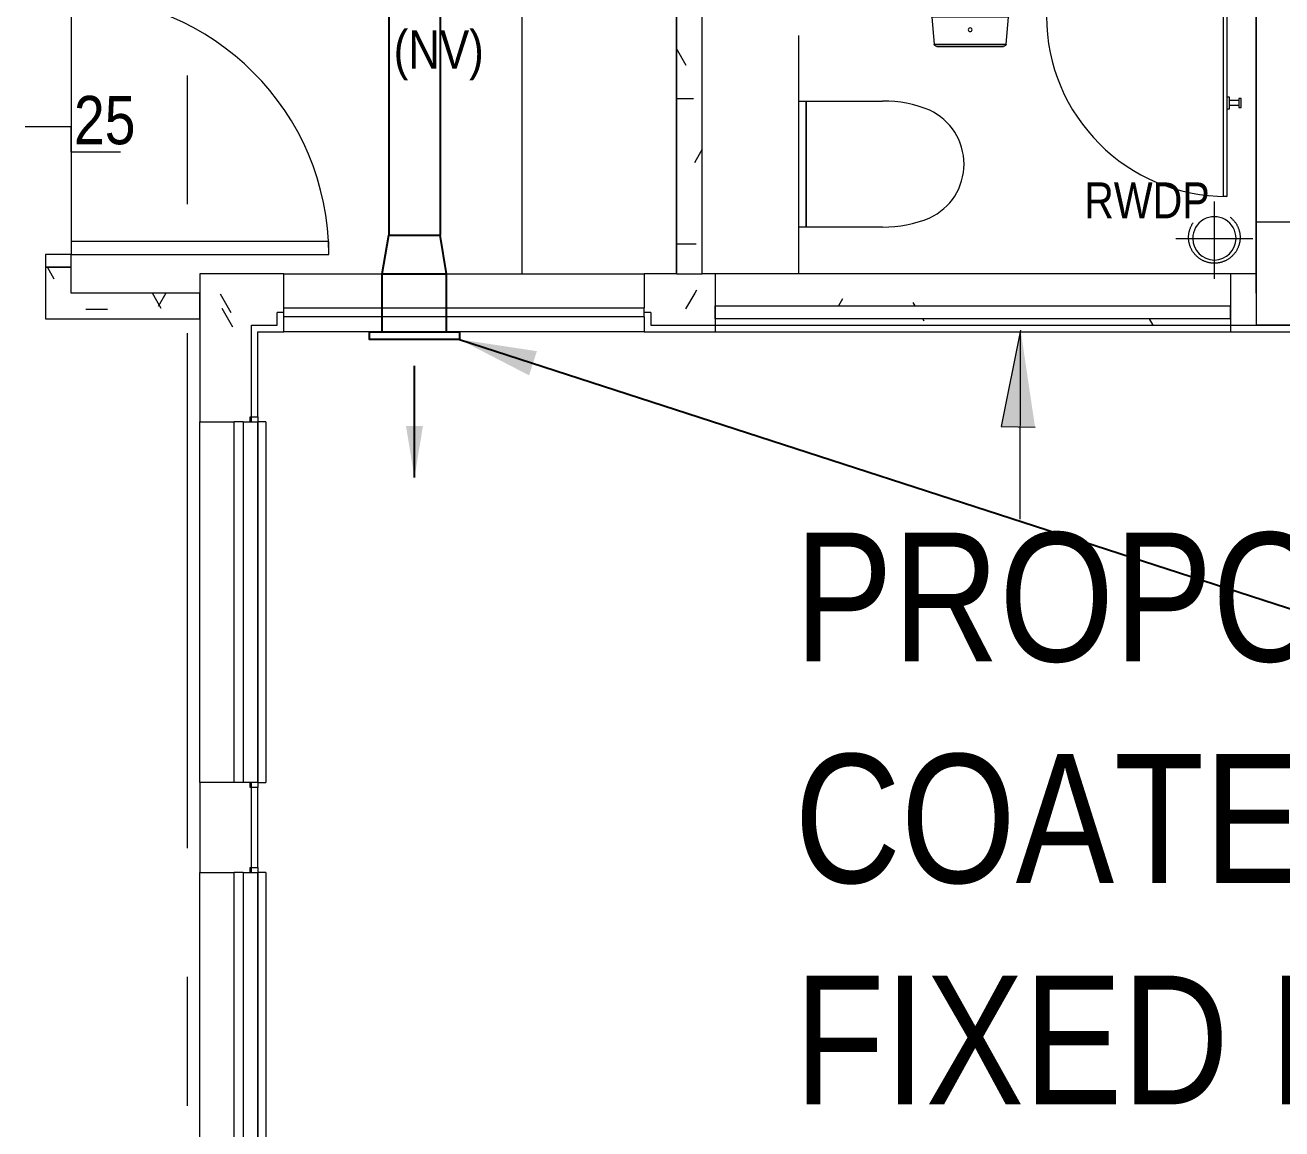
# Model space of a CAD drawing. Header units: millimetres. Extents: x 50620 to 404449, y -131543 to 97.
# Drawn here: x 362758 to 367637, y -91993 to -87708 of the extents above; entities that cross this region are included whole.
import ezdxf

# ---------------------------------------------------------------- set-up
doc = ezdxf.new("R2010")
doc.units = ezdxf.units.MM
doc.linetypes.add('IDA - Grid Line', pattern=[3500, 2000, -500, 500, -500])
doc.linetypes.add('IDA - Hidden 065', pattern=[537.5, 375, -162.5])
for name, color, linetype, lineweight in [('1599_DB_A_BLK2_HQ_R21-2ND STOREY 20230517--$0$A-_DOOR----_E', 8, 'Continuous', 9), ('1599_DB_A_BLK2_HQ_R21-2ND STOREY 20230517--$0$A-_FURT----_E', 8, 'Continuous', 9), ('1599_DB_A_BLK2_HQ_R21-2ND STOREY 20230517--$0$A-_GENM----_M', 8, 'Continuous', 9), ('1599_DB_A_BLK2_HQ_R21-2ND STOREY 20230517--$0$A-_WIND----_E', 8, 'Continuous', 9), ('1599_DB_A_BLK2_HQ_R21-2ND STOREY 20230517--$0$M-_SANIFIXR_E', 8, 'Continuous', 9), ('1599_DB_A_BLK2_HQ_R21-2ND STOREY 20230517--$0$S-_COLN----_E', 8, 'Continuous', 9), ('1599_DB_A_BLK2_HQ_R21-2ND STOREY 20230517--$0$S-_COLN----_E-1', 8, 'Continuous', 0), ('A-_ANOTTEXT_T', 8, 'Continuous', 0), ('A-_DETA----_E-2', 8, 'IDA - Hidden 065', 9), ('A-_DOOR----_E', 8, 'Continuous', 9), ('A-_FLOR----_E', 8, 'Continuous', 9), ('A-_ROOMNAME_A', 8, 'Continuous', 9), ('A-_WALL----_E', 8, 'Continuous', 9), ('A-_WALL----_E-1', 8, 'Continuous', 18), ('A-_WALL----_H-1', 8, 'Continuous', 9), ('A-_WALL----_H-2', 8, 'Continuous', 9), ('A-_WALLPRTN_E-1', 8, 'Continuous', 18), ('M-_ARCHI', 8, 'Continuous', 5), ('M-_WATR----_E', 7, 'Continuous', 9), ('M-ACMV_EAD', 4, 'Continuous', 25), ('M_ACMV_ANNOTATION', 7, 'Continuous', 20)]:
    doc.layers.add(name, color=color, linetype=linetype, lineweight=lineweight)
doc.layers.add('M-_WATR----_E-1', color=7, linetype='Continuous', lineweight=9, true_color=0x007f00)
doc.layers.add('S-_ANOTGRID_E-1', color=9, linetype='IDA - Grid Line', lineweight=5, true_color=0x808080)
doc.styles.add('Arial Narrow_2', font='ARIALN.TTF', dxfattribs={"height": 90})
doc.styles.add('Arial Narrow_4', font='ARIALN.TTF', dxfattribs={"height": 375})
doc.styles.get("Standard").update_dxf_attribs({"font": 'arial.ttf'})
doc.dimstyles.get("Standard").update_dxf_attribs({"dimtxt": 200, "dimasz": 150, "dimexe": 0.18, "dimexo": 0.0625, "dimgap": 10, "dimtad": 1, "dimtih": 1, "dimtoh": 1, "dimdec": 0, "dimzin": 0, "dimdsep": 46, "dimtxsty": 'Standard', "dimcen": 0.09, "dimclrd": 256, "dimclre": 256, "dimclrt": 256, "dimadec": 0, "dimazin": 0, "dimtfac": 1, "dimtdec": 0, "dimtofl": 0, "dimtmove": 0, "dimatfit": 3, "dimfxl": 1, "dimtolj": 1, "dimtzin": 0, "dimarcsym": 1})
pattern_1 = [(360, (102886.37, 38752.37), (1016, 254), [83.82, -678.18, 83.82, -678.18, -4064]), (360, (102886.37, 38752.37), (1016, 254), [-1524, 83.82, -1440.18, 83.82, -678.18, -1778]), (360, (102886.37, 38752.37), (1016, 254), [-3810, 83.82, -424.18, 83.82, -1186.18]), (120, (103267.37, 38879.37), (-727.97045, 752.8818), [83.82, -678.18, 83.82, -678.18, -4064]), (120, (103267.37, 38879.37), (-727.97045, 752.8818), [-1524, 83.82, -1440.18, 83.82, -678.18, -1778]), (120, (103267.37, 38879.37), (-727.97045, 752.8818), [-3810, 83.82, -424.18, 83.82, -1186.18]), (240, (103394.37, 39387.37), (-288.02955, -1006.8818), [83.82, -678.18, 83.82, -678.18, -4064]), (240, (103394.37, 39387.37), (-288.02955, -1006.8818), [-1524, 83.82, -1440.18, 83.82, -678.18, -1778]), (240, (103394.37, 39387.37), (-288.02955, -1006.8818), [-3810, 83.82, -424.18, 83.82, -1186.18])]
pattern_2 = [(6e-11, (-28420.7, -3975.34), (1016, 254), [83.82, -678.18, 83.82, -678.18, -4064]), (6e-11, (-28420.7, -3975.34), (1016, 254), [-1524, 83.82, -1440.18, 83.82, -678.18, -1778]), (6e-11, (-28420.7, -3975.34), (1016, 254), [-3810, 83.82, -424.18, 83.82, -1186.18]), (120, (-28039.7, -3848.34), (-727.9705, 752.8818), [83.82, -678.18, 83.82, -678.18, -4064]), (120, (-28039.7, -3848.34), (-727.9705, 752.8818), [-1524, 83.82, -1440.18, 83.82, -678.18, -1778]), (120, (-28039.7, -3848.34), (-727.9705, 752.8818), [-3810, 83.82, -424.18, 83.82, -1186.18]), (240, (-27912.7, -3340.34), (-288.0295, -1006.8818), [83.82, -678.18, 83.82, -678.18, -4064]), (240, (-27912.7, -3340.34), (-288.0295, -1006.8818), [-1524, 83.82, -1440.18, 83.82, -678.18, -1778]), (240, (-27912.7, -3340.34), (-288.0295, -1006.8818), [-3810, 83.82, -424.18, 83.82, -1186.18])]

# ---------------------------------------------------------------- blocks, each defined once
blk = doc.blocks.new('IDA - F - Single - Swing - 1100L X 2200H - B2-TD01-3240950-BLK 2 2ND STOREY PLAN')
at = {"layer": 'A-_DOOR----_E'}
for p, q in [((500, 1050), (450, 1050)), ((450, 1050), (450, 50)), ((500, 50), (500, 1050)), ((-500, 50), (-550, 50)), ((-550, 50), (-550, -50)), ((-500, -50), (-500, 50)), ((450, 50), (500, 50)), ((550, 50), (500, 50)), ((500, 50), (500, -50)), ((550, -50), (550, 50)), ((-550, -50), (-500, -50)), ((500, -50), (550, -50))]:
    blk.add_line(p, q, dxfattribs=at)
blk.add_arc((500, 50), 1000, 90, 180, dxfattribs=at)
blk = doc.blocks.new('1599_DB_A_BLK2_HQ_R21-2ND STOREY 20230517--$0$IDA - Casement w Top Hung - 2 Panels - 1400L X 1800H - B2-AW01-3561309-LINKVIEW_BLK2_2ND STOREY')
at = {"layer": '1599_DB_A_BLK2_HQ_R21-2ND STOREY 20230517--$0$A-_WIND----_E'}
for p, q in [((-700, 17.5), (700, 17.5)), ((-700, 17.5), (-700, -17.5)), ((700, 17.5), (700, -17.5)), ((700, -17.5), (-700, -17.5))]:
    blk.add_line(p, q, dxfattribs=at)
blk = doc.blocks.new('1599_DB_A_BLK2_HQ_R21-2ND STOREY 20230517--$0$IDA - Louver - Array Panels - 2 Panels - 2000L X 1000H - B2-AW03-3859608-LINKVIEW_BLK2_2ND STOREY')
at = {"layer": '1599_DB_A_BLK2_HQ_R21-2ND STOREY 20230517--$0$A-_WIND----_E'}
for p, q in [((-1000, 25), (1000, 25)), ((-1000, 25), (-1000, -25)), ((1000, 25), (1000, -25)), ((1000, -25), (-1000, -25))]:
    blk.add_line(p, q, dxfattribs=at)
blk = doc.blocks.new('1599_DB_A_BLK2_HQ_R21-2ND STOREY 20230517--$0$IDA - Rectangle Column - 200W X 400D-V19-LINKVIEW_BLK2_2ND STOREY')
at = {"layer": '1599_DB_A_BLK2_HQ_R21-2ND STOREY 20230517--$0$S-_COLN----_E'}
h = blk.add_hatch(dxfattribs=at)
h.set_pattern_fill('FP_11', color=256, style=0, pattern_type=2)
h.set_pattern_definition([(50, (-11070.7, 56699.7), (1821.84, -159.39), [190.5, -2095.5]), (355, (-11070.7, 56699.7), (-352.43, 1910.57), [152.4, -1676.4]), (100.451, (-10918.9, 56686.4), (1469.426, 1751.166), [161.9, -1780.9]), (46.184, (-11070.7, 57207.7), (2710.79, -420.43), [285.75, -3143.25]), (96.636, (-10844.8, 57172.6), (2374.03, 2474.28), [242.85, -2671.35]), (351.184, (-11070.7, 57207.7), (2374.05, 2474.25), [228.6, -2514.6]), (21, (-10816.7, 57080.7), (1516.143, -1022.652), [190.5, -2095.5]), (326, (-10816.7, 57080.7), (618.02, 1841.88), [152.4, -1676.4]), (71.451, (-10690.4, 56995.4), (2134.17, 819.21), [161.9, -1780.9]), (37.5, (-11070.7, 56699.66), (30.886, 845.5504), [83.82, -1572.26, 83.82, -1617.98, -1682.75]), (37.5, (-11070.7, 56699.66), (30.886, 845.5504), [-3357.88, 83.82, -1598.93]), (7.5, (-11070.7, 56699.7), (668.197, 1001.806), [83.82, -886.46, 83.82, -1534.16, -641.35]), (7.5, (-11070.7, 56699.7), (668.197, 1001.806), [-2588.26, 83.82, -557.53]), (327.5, (-11637.1, 56699.66), (1355.909, -57.2896), [83.82, -551.18, 83.82, -1897.38, -2628.9]), (327.5, (-11637.1, 56699.66), (1355.909, -57.2896), [-2616.2, 83.82, -2545.08]), (317.5, (-11891.1, 56699.7), (1481.293, 254.266), [83.82, -741.68, 83.82, -1231.9, -1866.9]), (317.5, (-11891.1, 56699.7), (1481.293, 254.266), [-2141.22, 83.82, -1783.08])])
h.paths.add_polyline_path([(-100, -200), (100, -200), (100, 200), (-100, 200), (-100, 41.2)], flags=0)
at = {"layer": '1599_DB_A_BLK2_HQ_R21-2ND STOREY 20230517--$0$S-_COLN----_E-1'}
for p, q in [((100, 200), (-100, 200)), ((-100, 200), (-100, -200)), ((100, -200), (100, 200)), ((-100, -200), (100, -200))]:
    blk.add_line(p, q, dxfattribs=at)
blk = doc.blocks.new('1599_DB_A_BLK2_HQ_R21-2ND STOREY 20230517--$0$IDA - WC - Floor Mount wo Tank - MS980CMG-V14-LINKVIEW_BLK2_2ND STOREY')
at = {"layer": '1599_DB_A_BLK2_HQ_R21-2ND STOREY 20230517--$0$M-_SANIFIXR_E'}
for p, q in [((-245.6, -333.3), (-245.6, -8.1)), ((243.7, -8.1), (243.7, -333.3)), ((-244.4, -304.5), (-244.4, -305.3)), ((243.1, -304.5), (-244.4, -304.5)), ((-244.4, -305.3), (243.1, -305.3)), ((243.1, -305.3), (243.1, -304.5))]:
    blk.add_line(p, q, dxfattribs=at)
for centre, radius, start, end in [((-0.9, 77.1), 230.7, 24.9793, 155.0207), ((224.9, -4.8), 470.5, 157.5961, 180.3984), ((-226.8, -4.8), 470.5, 359.6016, 22.4039)]:
    blk.add_arc(centre, radius, start, end, dxfattribs=at)
blk = doc.blocks.new('1599_DB_A_BLK2_HQ_R21-2ND STOREY 20230517--$0$IDA - Toilet Roll Holder - Jumbo - IDA - Toilet Roll Holder - Jumbo-2952152-LINKVIEW_BLK2_2ND STOREY')
at = {"layer": '1599_DB_A_BLK2_HQ_R21-2ND STOREY 20230517--$0$A-_FURT----_E'}
for p, q in [((-152.2, 0), (-148.7, -3.5)), ((-148.7, -3.5), (-139.5, -107.9)), ((0, -3.5), (-147.2, -3.5)), ((147.2, -3.5), (0, -3.5)), ((139.5, -107.9), (148.7, -3.5)), ((148.7, -3.5), (152.2, 0)), ((-138.1, -107.9), (0, -107.9)), ((0, -107.9), (138.1, -107.9))]:
    blk.add_line(p, q, dxfattribs=at)
for points in [[(-128.8, -117), (-129.2, -117), (-129.6, -117), (-130.1, -116.9), (-130.5, -116.9), (-130.9, -116.8), (-131.4, -116.7), (-131.8, -116.6), (-132.2, -116.4), (-132.6, -116.3), (-133, -116.1), (-133.4, -116), (-133.8, -115.8), (-134.2, -115.6), (-134.6, -115.3), (-134.9, -115.1), (-135.3, -114.8), (-135.6, -114.6), (-136, -114.3), (-136.3, -114), (-136.6, -113.7), (-136.9, -113.4), (-137.2, -113), (-137.5, -112.7), (-137.7, -112.3), (-138, -112), (-138.2, -111.6), (-138.4, -111.2), (-138.6, -110.8), (-138.8, -110.4), (-139, -110), (-139.1, -109.6), (-139.2, -109.2), (-139.4, -108.8), (-139.5, -108.3), (-139.5, -107.9)], [(0, -117), (-5.1, -117), (-10.3, -117), (-15.4, -117), (-20.5, -117), (-25.6, -117), (-30.6, -117), (-35.6, -117), (-40.5, -117), (-45.4, -117), (-50.1, -117), (-54.8, -117), (-59.5, -117), (-64, -117), (-68.4, -117), (-72.7, -117), (-76.9, -117), (-81, -117), (-84.9, -117), (-88.7, -117), (-92.4, -117), (-95.9, -117), (-99.2, -117), (-102.4, -117), (-105.5, -117), (-108.3, -117), (-111, -117), (-113.6, -117), (-115.9, -117), (-118, -117), (-120, -117), (-121.8, -117), (-123.3, -117), (-124.7, -117), (-125.9, -117), (-126.9, -117), (-127.7, -117), (-128.2, -117), (-128.6, -117), (-128.7, -117), (-128.8, -117)], [(-128.8, -117), (-128.6, -117), (-128.3, -117), (-127.8, -117), (-127.1, -117), (-126.2, -117), (-125.1, -117), (-123.7, -117), (-122.2, -117), (-120.5, -117), (-118.6, -117), (-116.5, -117), (-114.2, -117), (-111.7, -117), (-109.1, -117), (-106.3, -117), (-103.3, -117), (-100.1, -117), (-96.8, -117), (-93.3, -117), (-89.7, -117), (-85.9, -117), (-82, -117), (-78, -117), (-73.8, -117), (-69.6, -117), (-65.2, -117), (-60.7, -117), (-56.1, -117), (-51.4, -117), (-46.7, -117), (-41.8, -117), (-36.9, -117), (-32, -117), (-26.9, -117), (-21.9, -117), (-16.8, -117), (-11.7, -117), (-6.5, -117), (-1.4, -117), (0, -117)], [(0, -117), (5.1, -117), (10.3, -117), (15.4, -117), (20.5, -117), (25.6, -117), (30.6, -117), (35.6, -117), (40.5, -117), (45.4, -117), (50.1, -117), (54.8, -117), (59.5, -117), (64, -117), (68.4, -117), (72.7, -117), (76.9, -117), (81, -117), (84.9, -117), (88.7, -117), (92.4, -117), (95.9, -117), (99.2, -117), (102.4, -117), (105.5, -117), (108.3, -117), (111, -117), (113.6, -117), (115.9, -117), (118, -117), (120, -117), (121.8, -117), (123.3, -117), (124.7, -117), (125.9, -117), (126.9, -117), (127.7, -117), (128.2, -117), (128.6, -117), (128.7, -117), (128.8, -117)], [(128.8, -117), (128.6, -117), (128.3, -117), (127.8, -117), (127.1, -117), (126.2, -117), (125.1, -117), (123.7, -117), (122.2, -117), (120.5, -117), (118.6, -117), (116.5, -117), (114.2, -117), (111.7, -117), (109.1, -117), (106.3, -117), (103.3, -117), (100.1, -117), (96.8, -117), (93.3, -117), (89.7, -117), (85.9, -117), (82, -117), (78, -117), (73.8, -117), (69.6, -117), (65.2, -117), (60.7, -117), (56.1, -117), (51.4, -117), (46.7, -117), (41.8, -117), (36.9, -117), (32, -117), (26.9, -117), (21.9, -117), (16.8, -117), (11.7, -117), (6.5, -117), (1.4, -117), (0, -117)], [(139.5, -107.9), (139.5, -108.4), (139.4, -108.8), (139.2, -109.2), (139.1, -109.6), (138.9, -110.1), (138.8, -110.5), (138.6, -110.9), (138.4, -111.2), (138.2, -111.6), (137.9, -112), (137.7, -112.4), (137.4, -112.7), (137.2, -113.1), (136.9, -113.4), (136.6, -113.7), (136.3, -114), (135.9, -114.3), (135.6, -114.6), (135.3, -114.9), (134.9, -115.1), (134.5, -115.3), (134.2, -115.6), (133.8, -115.8), (133.4, -116), (133, -116.2), (132.6, -116.3), (132.2, -116.5), (131.7, -116.6), (131.3, -116.7), (130.9, -116.8), (130.5, -116.9), (130, -116.9), (129.6, -117), (129.1, -117), (128.8, -117)]]:
    blk.add_lwpolyline(points, dxfattribs=at)
for start, end in [(360, 180), (180, 360)]:
    blk.add_arc((0, -52.6), 7.38, start, end, dxfattribs=at)
blk = doc.blocks.new('1599_DB_A_BLK2_HQ_R21-2ND STOREY 20230517--$0$GM_PartitionDoor - GM_PartitionDoor-2969962-LINKVIEW_BLK2_2ND STOREY')
at = {"layer": '1599_DB_A_BLK2_HQ_R21-2ND STOREY 20230517--$0$A-_GENM----_M'}
for p, q in [((337, -13), (350, -13)), ((337, -713), (337, -13)), ((350, -13), (350, -713)), ((350, -326.2), (358.9, -326.2)), ((350, -326.2), (350, -373.8)), ((358.9, -326.2), (358.9, -373.8)), ((396, -340.5), (358.9, -340.5)), ((404.9, -332.5), (396, -332.5)), ((396, -332.5), (396, -367.5)), ((404.9, -367.5), (404.9, -332.5)), ((358.9, -373.8), (350, -373.8)), ((396, -359.5), (358.9, -359.5)), ((396, -367.5), (404.9, -367.5)), ((350, -713), (337, -713))]:
    blk.add_line(p, q, dxfattribs=at)
blk.add_arc((350, -13), 700, 180, 270, dxfattribs=at)
blk = doc.blocks.new('1599_DB_A_BLK2_HQ_R21-2ND STOREY 20230517--$0$IDA - F - Single - Swing - 1100L X 2200H - B2-TD01-3240950-LINKVIEW_BLK2_2ND STOREY')
at = {"layer": '1599_DB_A_BLK2_HQ_R21-2ND STOREY 20230517--$0$A-_DOOR----_E'}
for p, q in [((500, 1050), (450, 1050)), ((450, 1050), (450, 50)), ((500, 50), (500, 1050)), ((-500, 50), (-550, 50)), ((-500, -50), (-500, 50)), ((450, 50), (500, 50)), ((550, 50), (500, 50)), ((500, 50), (500, -50)), ((-550, -50), (-500, -50)), ((500, -50), (550, -50))]:
    blk.add_line(p, q, dxfattribs=at)
blk.add_arc((500, 50), 1000, 90, 180, dxfattribs=at)
blk = doc.blocks.new('1599_DB_A_BLK2_HQ_R21-2ND STOREY 20230517--$0$Wall Motif - Type 1-2673956-LINKVIEW_BLK2_2ND STOREY')
at = {"layer": '1599_DB_A_BLK2_HQ_R21-2ND STOREY 20230517--$0$A-_GENM----_M'}
for p, q in [((-575, -75), (825, -75)), ((-575, -75), (-575, -105)), ((825, -105), (825, -75)), ((825, -105), (-575, -105))]:
    blk.add_line(p, q, dxfattribs=at)
blk = doc.blocks.new('1599_DB_A_BLK2_HQ_R21-2ND STOREY 20230517--$0$IDA - Casement w Top Hung - 2 Panels - 1400L X 1800H - B2-AW01-3560472-LINKVIEW_BLK2_2ND STOREY')
at = {"layer": '1599_DB_A_BLK2_HQ_R21-2ND STOREY 20230517--$0$A-_WIND----_E'}
for p, q in [((-700, 17.5), (700, 17.5)), ((-700, 17.5), (-700, -17.5)), ((700, 17.5), (700, -17.5)), ((700, -17.5), (-700, -17.5))]:
    blk.add_line(p, q, dxfattribs=at)
blk = doc.blocks.new('1599_DB_A_BLK2_HQ_R21-2ND STOREY 20230517--$0$IDA - Casement w Top Hung - 2 Panels - 1400L X 1800H - B2-AW01-3560558-LINKVIEW_BLK2_2ND STOREY')
at = {"layer": '1599_DB_A_BLK2_HQ_R21-2ND STOREY 20230517--$0$A-_WIND----_E'}
for p, q in [((-700, 17.5), (700, 17.5)), ((-700, 17.5), (-700, -17.5)), ((700, 17.5), (700, -17.5)), ((700, -17.5), (-700, -17.5))]:
    blk.add_line(p, q, dxfattribs=at)
blk = doc.blocks.new('ARCHI 2ND_2024 09 11')
at = {"layer": '1599_DB_A_BLK2_HQ_R21-2ND STOREY 20230517--$0$S-_COLN----_E', "lineweight": 5}
h = blk.add_hatch(dxfattribs=at)
h.set_pattern_fill('FP_3', color=8, style=0, pattern_type=2)
h.set_pattern_definition(pattern_2)
h.paths.add_polyline_path([(-19700, -60750), (-19600, -60750), (-19600, -56750), (-19700, -56750), (-19700, -60633.8)], flags=0)
h = blk.add_hatch(dxfattribs=at)
h.set_pattern_fill('FP_7', color=8, style=0, pattern_type=2)
h.set_pattern_definition([(270, (-19650, -56950), (300, 3e-10), []), (6e-11, (-19650, -56950), (-3e-10, 300), [])])
h.paths.add_polyline_path([(-19225, -60493.6), (-19196.2, -60493.1), (-19197, -60005.5), (-19197, -60005.6), (-19197, -60493.1)], flags=0)
h = blk.add_hatch(dxfattribs=at)
h.set_pattern_fill('FP_3', color=8, style=0, pattern_type=2)
h.set_pattern_definition([(6e-11, (-28495.7, -3900.34), (1016, 254), [83.82, -678.18, 83.82, -678.18, -4064]), (6e-11, (-28495.7, -3900.34), (1016, 254), [-1524, 83.82, -1440.18, 83.82, -678.18, -1778]), (6e-11, (-28495.7, -3900.34), (1016, 254), [-3810, 83.82, -424.18, 83.82, -1186.18]), (120, (-28114.7, -3773.34), (-727.9705, 752.8818), [83.82, -678.18, 83.82, -678.18, -4064]), (120, (-28114.7, -3773.34), (-727.9705, 752.8818), [-1524, 83.82, -1440.18, 83.82, -678.18, -1778]), (120, (-28114.7, -3773.34), (-727.9705, 752.8818), [-3810, 83.82, -424.18, 83.82, -1186.18]), (240, (-27987.7, -3265.34), (-288.0295, -1006.8818), [83.82, -678.18, 83.82, -678.18, -4064]), (240, (-27987.7, -3265.34), (-288.0295, -1006.8818), [-1524, 83.82, -1440.18, 83.82, -678.18, -1778]), (240, (-27987.7, -3265.34), (-288.0295, -1006.8818), [-3810, 83.82, -424.18, 83.82, -1186.18])])
h.paths.add_polyline_path([(-21457.7, -61175), (-21430, -61175), (-21430, -61155), (-21425, -61155), (-21426.6, -60675), (-21550, -60675), (-21550, -61175), (-21492.7, -61175)], flags=0)
h = blk.add_hatch(dxfattribs=at)
h.set_pattern_fill('FP_3', color=8, style=0, pattern_type=2)
h.set_pattern_definition(pattern_2)
h.paths.add_polyline_path([(-21802.6, -60850), (-21475, -60850), (-21475, -60750), (-22150, -60750), (-22150, -60850)], flags=0)
h = blk.add_hatch(dxfattribs=at)
h.set_pattern_fill('FP_3', color=8, style=0, pattern_type=2)
h.set_pattern_definition(pattern_2)
h.paths.add_polyline_path([(-21325, -60875), (-21250, -60875), (-21250, -60825), (-21225, -60825), (-21225, -60750), (-21350, -60750), (-21350, -60875)], flags=0)
h = blk.add_hatch(dxfattribs=at)
h.set_pattern_fill('FP_3', color=8, style=0, pattern_type=2)
h.set_pattern_definition(pattern_2)
h.paths.add_polyline_path([(-18645.5, -60875), (-17450, -60875), (-17450, -60750), (-19825, -60750), (-19825, -60825), (-19800, -60825), (-19800, -60875), (-19096.5, -60875)], flags=0)
h.paths.add_polyline_path([(-17743.5, -60850), (-19550, -60850), (-19547.6, -60800), (-17550, -60800), (-17550, -60850), (-17600, -60850)], flags=0)
at = {"layer": 'A-_ANOTTEXT_T', "lineweight": 5}
blk.add_hatch(color=8, dxfattribs=at).paths.add_polyline_path([(-18364, -60894.3), (-18440.3, -61267.4), (-18308.1, -61271)])
at = {"layer": 'A-_WALL----_H-1', "lineweight": 5}
h = blk.add_hatch(dxfattribs=at)
h.set_pattern_fill('FP_3', color=256, style=0, pattern_type=2)
h.set_pattern_definition(pattern_1)
h.paths.add_polyline_path([(-19700, -60750), (-19600, -60750), (-19600, -56750), (-19700, -56750), (-19700, -60265.4)])
h = blk.add_hatch(dxfattribs=at)
h.set_pattern_fill('FP_3', color=256, style=0, pattern_type=2)
h.set_pattern_definition(pattern_1)
h.paths.add_polyline_path([(-22100, -60750), (-22050, -60750), (-22050, -60650), (-22150, -60650), (-22150, -60750), (-22138.7, -60750)])
h.paths.add_polyline_path([(-22050, -59550), (-22050, -58000), (-22150, -58000), (-22150, -59550), (-22100, -59550)])
h = blk.add_hatch(dxfattribs=at)
h.set_pattern_fill('FP_3', color=256, style=0, pattern_type=2)
h.set_pattern_definition(pattern_1)
h.paths.add_polyline_path([(-22150, -60850), (-21475, -60850), (-21475, -60750), (-22150, -60750), (-22150, -60810.1)])
at = {"layer": 'A-_WALL----_H-2', "lineweight": 5}
h = blk.add_hatch(dxfattribs=at)
h.set_pattern_fill('FP_3', color=256, style=0, pattern_type=2)
h.set_pattern_definition(pattern_1)
h.paths.add_polyline_path([(-21382.3, -77250), (-21355, -77250), (-21355, -77230), (-21350, -77229.2), (-21350, -77053.3), (-21355, -77053.3), (-21355, -77033.3), (-21475, -77033.3), (-21475, -77250), (-21417.3, -77250)])
h.paths.add_polyline_path([(-21382.3, -75633.3), (-21355, -75633.3), (-21355, -75613.3), (-21350, -75612.5), (-21350, -75436.7), (-21355, -75436.7), (-21355, -75416.7), (-21475, -75416.7), (-21475, -75633.3), (-21417.3, -75633.3)])
h.paths.add_polyline_path([(-21417.3, -74016.7), (-21355, -74016.7), (-21355, -73996.7), (-21350, -73995.8), (-21350, -73820), (-21355, -73820), (-21355, -73800), (-21475, -73800), (-21475, -74016.7)])
h.paths.add_polyline_path([(-21355, -70200), (-21355, -70180), (-21350, -70179.2), (-21350, -69953), (-21355, -69953), (-21355, -69933), (-21475, -69933), (-21475, -70200), (-21382.3, -70200)])
h.paths.add_polyline_path([(-21355, -68533), (-21355, -68513), (-21350, -68513), (-21350, -68287), (-21355, -68287), (-21355, -68267), (-21475, -68267), (-21475, -68533), (-21360.7, -68533)])
h.paths.add_polyline_path([(-21382.3, -66867), (-21355, -66867), (-21355, -66847), (-21350, -66847), (-21350, -66620), (-21355, -66620), (-21355, -66600), (-21475, -66600), (-21475, -66867), (-21417.3, -66867)])
h.paths.add_polyline_path([(-21417.3, -63000), (-21355, -63000), (-21353.3, -62980), (-21350, -62980), (-21350, -62670), (-21355, -62670), (-21355, -62650), (-21475, -62650), (-21475, -63000), (-21417.7, -63000)])
h.paths.add_polyline_path([(-21417.7, -61250), (-21355, -61250), (-21355, -61230), (-21350, -61230), (-21350, -60750), (-21475, -60750), (-21475, -61250)])
at = {"layer": '1599_DB_A_BLK2_HQ_R21-2ND STOREY 20230517--$0$S-_COLN----_E', "color": 8, "lineweight": 5}
for p, q in [((-17450, -54590), (-17450, -60475)), ((-19700, -57300), (-19700, -60675)), ((-20300, -59550), (-20300, -60675)), ((-19600, -60675), (-19600, -59650)), ((-19225, -60675), (-19225, -59750)), ((-22050, -60650), (-22150, -60650)), ((-22150, -60650), (-22150, -60850)), ((-22050, -60750), (-22050, -60650)), ((-21225, -60675), (-21550, -60675)), ((-21550, -60675), (-21550, -61250)), ((-21225, -60675), (-19825, -60675)), ((-21225, -60807.7), (-21225, -60675)), ((-19825, -60675), (-19825, -60807.7)), ((-19700, -60675), (-19825, -60675)), ((-19700, -60675), (-19600, -60675)), ((-17450, -60675), (-19600, -60675)), ((-19550, -60675), (-19550, -60900)), ((-17550, -60675), (-17550, -60900)), ((-21550, -60750), (-22050, -60750)), ((-21550, -60850), (-21550, -60750)), ((-21250, -60875), (-21250, -60825)), ((-21225, -60825), (-21250, -60825)), ((-19800, -60825), (-19825, -60825)), ((-19800, -60825), (-19800, -60875)), ((-22150, -60850), (-21550, -60850)), ((-21350, -60875), (-21250, -60875)), ((-21350, -61230), (-21350, -60875)), ((-21225, -60900), (-21225, -60842.7)), ((-19825, -60842.7), (-19825, -60900)), ((-19800, -60875), (-17450, -60875)), ((-21325, -60900), (-21225, -60900)), ((-21325, -61230), (-21325, -60900)), ((-19825, -60900), (-21225, -60900)), ((-19825, -60900), (-14350, -60900)), ((-21550, -62650), (-21550, -61250)), ((-21550, -61250), (-21417.7, -61250)), ((-21382.7, -61250), (-21355, -61250)), ((-21355, -61230), (-21325, -61230)), ((-21355, -61250), (-21355, -61230)), ((-21355, -61250), (-21325, -61250)), ((-21350, -61250), (-21350, -61230)), ((-21325, -61230), (-21325, -61250)), ((-21325, -61250), (-21325, -62650)), ((-21417.7, -62650), (-21550, -62650)), ((-21550, -62650), (-21550, -63000)), ((-21355, -62650), (-21382.7, -62650)), ((-21325, -62650), (-21355, -62650)), ((-21355, -62670), (-21355, -62650)), ((-21325, -62670), (-21355, -62670)), ((-21350, -62670), (-21350, -62650)), ((-21350, -62980), (-21350, -62670)), ((-21325, -62650), (-21325, -62670)), ((-21325, -62980), (-21325, -62670)), ((-21355, -62980), (-21325, -62980)), ((-21355, -63000), (-21355, -62980)), ((-21350, -63000), (-21350, -62980)), ((-21325, -62980), (-21325, -63000)), ((-21550, -64400), (-21550, -63000)), ((-21550, -63000), (-21417.3, -63000)), ((-21382.3, -63000), (-21355, -63000)), ((-21355, -63000), (-21325, -63000)), ((-21325, -63000), (-21325, -64400))]:
    blk.add_line(p, q, dxfattribs=at)
at = {"layer": 'A-_ANOTTEXT_T', "color": 8, "lineweight": 5}
for p, q in [((-18364, -60894.3), (-18440.3, -61267.4)), ((-18365.6, -60903.3), (-18366.8, -61628)), ((-18440.3, -61267.4), (-18308.1, -61271))]:
    blk.add_line(p, q, dxfattribs=at)
at = {"layer": 'A-_DETA----_E-2', "color": 8, "lineweight": 5}
blk.add_circle((-17612.1, -60534), 100, dxfattribs=at)
at = {"layer": 'A-_FLOR----_E', "lineweight": 5}
for p, q in [((-17450, -60750), (-17450, -54560)), ((-19700, -60675), (-19700, -55850)), ((-19700, -55850), (-19700, -60675))]:
    blk.add_line(p, q, dxfattribs=at)
at = {"layer": 'A-_ROOMNAME_A', "color": 8, "lineweight": 5}
blk.add_line((-22050, -59600), (-22050, -60600), dxfattribs=at)
blk.add_lwpolyline([(-21858.5, -60203.3), (-22050, -60203.3), (-22050, -60104.3), (-22228.8, -60104.3)], dxfattribs=at)
at = {"layer": 'A-_WALL----_E', "lineweight": 5}
blk.add_line((-14350, -60875), (-17450, -60875), dxfattribs=at)
at = {"layer": 'A-_WALL----_E-1', "lineweight": 5}
blk.add_line((-17450, -60900), (-14350, -60900), dxfattribs=at)
at = {"layer": 'A-_WALLPRTN_E-1', "lineweight": 5}
for p, q in [((-17450, -54590), (-17450, -60675)), ((-19700, -57300), (-19700, -60675)), ((-22150, -60650), (-22150, -60750)), ((-22050, -60650), (-22150, -60650)), ((-22050, -60750), (-22050, -60650)), ((-22150, -60750), (-22150, -60850)), ((-21550, -60750), (-22050, -60750)), ((-22150, -60850), (-21550, -60850))]:
    blk.add_line(p, q, dxfattribs=at)
at = {"layer": 'M-_WATR----_E', "color": 8, "lineweight": 5}
for p, q in [((-17612.5, -60394.8), (-17612.5, -60694.8)), ((-17762.1, -60537.5), (-17462.1, -60537.5))]:
    blk.add_line(p, q, dxfattribs=at)
at = {"layer": 'M-_WATR----_E-1', "color": 8, "lineweight": 5}
for start, end in [(0, 180), (180, 0)]:
    blk.add_arc((-17612.1, -60537.5), 84.1, start, end, dxfattribs=at)
at = {"layer": 'S-_ANOTGRID_E-1', "color": 8, "lineweight": 5}
blk.add_line((-21600, 26594.8), (-21600, -83806.9), dxfattribs=at)
at = {"layer": '1599_DB_A_BLK2_HQ_R21-2ND STOREY 20230517--$0$S-_COLN----_E', "color": 8, "lineweight": 5}
for name, p, rotation in [('1599_DB_A_BLK2_HQ_R21-2ND STOREY 20230517--$0$IDA - F - Single - Swing - 1100L X 2200H - B2-TD01-3240950-LINKVIEW_BLK2_2ND STOREY', (-22100, -60100), 270.0000000000586), ('1599_DB_A_BLK2_HQ_R21-2ND STOREY 20230517--$0$IDA - WC - Floor Mount wo Tank - MS980CMG-V14-LINKVIEW_BLK2_2ND STOREY', (-18891.7, -60250), 270.0000000000586), ('1599_DB_A_BLK2_HQ_R21-2ND STOREY 20230517--$0$IDA - Casement w Top Hung - 2 Panels - 1400L X 1800H - B2-AW01-3561309-LINKVIEW_BLK2_2ND STOREY', (-20525, -60825.2), 180.0000000000585), ('1599_DB_A_BLK2_HQ_R21-2ND STOREY 20230517--$0$IDA - Louver - Array Panels - 2 Panels - 2000L X 1000H - B2-AW03-3859608-LINKVIEW_BLK2_2ND STOREY', (-18550, -60825), 180.0000000000585), ('1599_DB_A_BLK2_HQ_R21-2ND STOREY 20230517--$0$IDA - Casement w Top Hung - 2 Panels - 1400L X 1800H - B2-AW01-3560472-LINKVIEW_BLK2_2ND STOREY', (-21400.2, -61950), 270.0000000000586), ('1599_DB_A_BLK2_HQ_R21-2ND STOREY 20230517--$0$Wall Motif - Type 1-2673956-LINKVIEW_BLK2_2ND STOREY', (-21400, -62075), 90.0000000000586), ('1599_DB_A_BLK2_HQ_R21-2ND STOREY 20230517--$0$IDA - Casement w Top Hung - 2 Panels - 1400L X 1800H - B2-AW01-3560558-LINKVIEW_BLK2_2ND STOREY', (-21399.8, -63700), 270.0000000000586), ('1599_DB_A_BLK2_HQ_R21-2ND STOREY 20230517--$0$Wall Motif - Type 1-2673956-LINKVIEW_BLK2_2ND STOREY', (-21400, -63825), 90.0000000000586)]:
    blk.add_blockref(name, p, dxfattribs=dict(at, rotation=rotation))
for name, p in [('1599_DB_A_BLK2_HQ_R21-2ND STOREY 20230517--$0$IDA - Toilet Roll Holder - Jumbo - IDA - Toilet Roll Holder - Jumbo-2952152-LINKVIEW_BLK2_2ND STOREY', (-18560, -59675)), ('1599_DB_A_BLK2_HQ_R21-2ND STOREY 20230517--$0$GM_PartitionDoor - GM_PartitionDoor-2969962-LINKVIEW_BLK2_2ND STOREY', (-17913.5, -59662)), ('1599_DB_A_BLK2_HQ_R21-2ND STOREY 20230517--$0$IDA - Rectangle Column - 200W X 400D-V19-LINKVIEW_BLK2_2ND STOREY', (-17350, -60675))]:
    blk.add_blockref(name, p, dxfattribs=at)
at = {"layer": 'A-_DOOR----_E', "lineweight": 5, "rotation": 270}
blk.add_blockref('IDA - F - Single - Swing - 1100L X 2200H - B2-TD01-3240950-BLK 2 2ND STOREY PLAN', (-22100, -60100), dxfattribs=at)
at = {"layer": 'A-_ANOTTEXT_T', "color": 8, "lineweight": 5, "char_height": 500, "attachment_point": 1, "style": 'Arial Narrow_2'}
for s, insert, width in [('PROPOSED POWDER ', (-19242.3, -61680.1), 7575.947), ('COATED ALUMINUM ', (-19242.3, -62540), 7094.934), ('FIXED LOUVERED ', (-19242.3, -63399.9), 6393.458)]:
    blk.add_mtext(s, dxfattribs=dict(at, insert=insert, width=width))
at = {"layer": 'A-_ROOMNAME_A', "color": 8, "lineweight": 5}
for s, insert, char_height, width, attachment_point, style in [('(NV)', (-20798, -59730.1), 148.61, 655.247, 1, 'Arial Narrow_4'), ('25', (-21800.4, -59984.6), 187.5, 681.434, 3, 'Arial Narrow_4'), ('RWDP', (-18117.3, -60320.3), 139.26, 1027.13, 1, 'Arial Narrow_2')]:
    blk.add_mtext(s, dxfattribs=dict(at, insert=insert, char_height=char_height, width=width, attachment_point=attachment_point, style=style))

msp = doc.modelspace()

# ---------------------------------------------------------------- block references
at = {"layer": 'M-_ARCHI', "lineweight": 5, "extrusion": (0.000419962, 1.0854e-05, 1), "rotation": 359.9999887056363}
msp.add_blockref('ARCHI 2ND_2024 09 11', (384987.1, -27998.1, 422.1), dxfattribs=at)

# ---------------------------------------------------------------- next in the draw order: linework, layer by layer
at = {"layer": 'M-ACMV_EAD'}
for p, q in [((364169.9, -83432.9, 67.9), (364169.9, -88523, 286.3)), ((364369.9, -83432.9, 67.9), (364369.9, -88523, 286.3)), ((364144.9, -88673), (364169.9, -88523)), ((364169.9, -88523), (364369.9, -88523)), ((364394.9, -88673), (364369.9, -88523)), ((364144.9, -88898), (364144.9, -88673)), ((364144.9, -88673), (364394.9, -88673)), ((364394.9, -88898), (364394.9, -88673))]:
    msp.add_line(p, q, dxfattribs=at)
msp.add_lwpolyline([(364444.9, -88928), (364094.9, -88928), (364094.9, -88898), (364444.9, -88898)], close=True, dxfattribs=at)

# ---------------------------------------------------------------- next in the draw order: leaders
msp.add_leader([(364269.9, -89464.5), (364269.9, -89031.2)], dimstyle='Standard', override={"dimasz": 200, "dimfxl": 200, "dimarcsym": 2}, dxfattribs=at)
at = {"layer": 'M_ACMV_ANNOTATION'}
msp.add_leader([(364444.6, -88928, -793.3), (369865.3, -90685.2, -795.6), (381081.7, -90685.2, -800.3)], dimstyle='Standard', override={"dimasz": 300, "dimtad": 0, "dimfxl": 100, "dimarcsym": 2}, dxfattribs=at)

doc.saveas('drawing.dxf')
